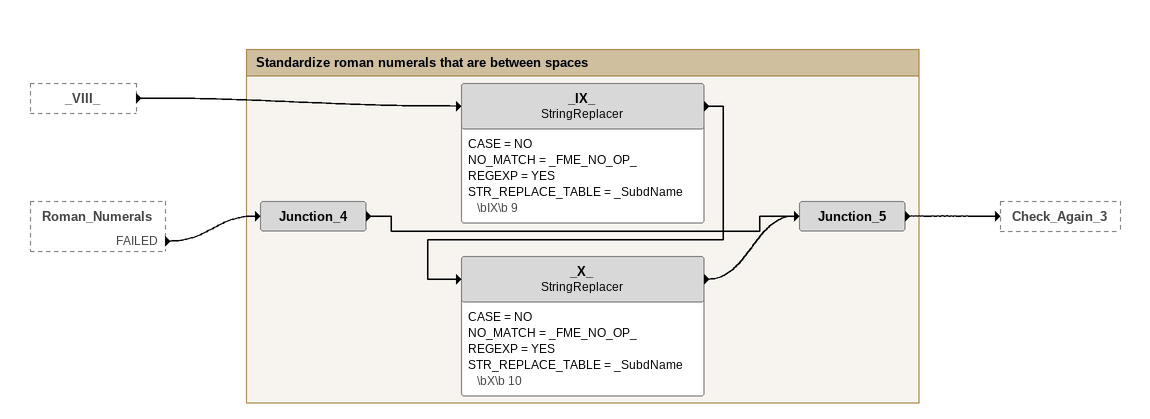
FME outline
_VIII_ [outside]
    -> _IX_
Roman_Numerals [outside]
    FAILED -> Junction_4

Bookmark: Standardize roman numerals that are between spaces
_IX_: StringReplacer
    CASE = NO
    NO_MATCH = _FME_NO_OP_
    REGEXP = YES
    STR_REPLACE_TABLE = _SubdName \bIX\b 9
    -> _X_
_X_: StringReplacer
    CASE = NO
    NO_MATCH = _FME_NO_OP_
    REGEXP = YES
    STR_REPLACE_TABLE = _SubdName \bX\b 10
    -> Junction_5
Junction_4
    -> Junction_5
Junction_5
    -> Check_Again_3
